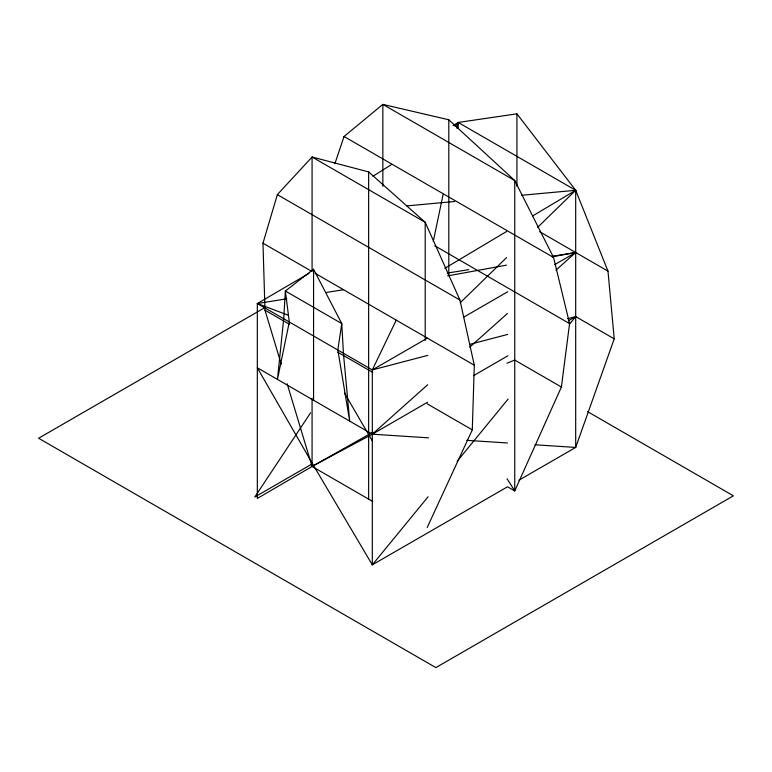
<?xml version="1.0" encoding="UTF-8"?>
<svg xmlns="http://www.w3.org/2000/svg" width="772" height="772" viewBox="0 0 772 772"><rect width="100%" height="100%" fill="white"/><g stroke="black" fill="none" stroke-linecap="round" stroke-linejoin="round"><path stroke-width="1.16" d="M427.215 527.45L472.29 429.859L474.307 365.214L459.919 300.028L425.208 222.326L368.64 171.915L312.071 157.005L277.351 194.631L262.972 243.199L264.989 310.18L281.259 364.191M428.508 437.84L372.316 434.182L257.327 367.79L313.567 465.593L372.316 564.843L507.551 486.775L514.741 490.924L561.389 387.013L569.572 323.593L553.563 257.472L514.741 180.542L448.793 119.776L382.844 104.394L344.022 136.499L334.874 163.712M433.295 241.346L443.109 194.447M456.947 128.345L458.182 122.449L516.931 113.831L575.69 190.288L607.989 271.155L614.222 338.84L575.69 447.432L518.9 480.213M428.093 496.763L372.316 564.843L372.316 369.923L396.248 320.148M310.605 412.759L254.808 497.004L310.981 464.57M455.306 126.319L458.182 122.449L575.69 190.288L575.69 447.432L534.986 444.778M457.13 461.318L508.101 399.085M569.611 323.999L575.69 316.588L614.222 338.84M454.824 125.875L458.182 122.449L458.182 128.432M460.286 302.701L506.577 257.607M537.679 227.315L575.69 190.288L521.727 195.277M308.974 273.356L257.327 303.531L257.327 498.451L313.567 465.593L372.316 434.182L427.698 384.707M469.675 347.207L507.397 313.519M555.917 270.171L575.69 252.512L551.932 256.314M313.567 269.235L285.37 291.015L283.71 318.759L277.447 379.409L289.307 321.992L285.37 291.015L341.764 323.574L343.424 353.238L349.687 421.116L337.827 350.005L341.764 323.574L313.567 269.235L313.567 400.263M372.953 176.248L391.211 164.716M453.106 125.653L458.182 122.449M444.788 268.318L506.635 231.455M532.4 216.092L575.69 190.288M265.143 307.449L38.6 438.245L435.871 667.606L733.4 495.827L587.424 411.544M286.856 298.803L257.327 303.531L372.316 369.923L427.389 338.126M463.943 317.022L507.802 291.7M554.798 264.564L575.69 252.512L552.221 256.796M372.316 434.182L427.591 402.222M473.487 375.684L507.899 355.786M568.385 320.805L575.69 316.588L567.613 318.701M372.828 432.214L312.071 466.471L287.145 383.732M506.914 363.207L514.741 360.08L561.389 387.013M372.316 369.923L427.862 355.352M469.521 344.428L507.609 334.44M447.596 275.903L506.461 265.153M325.823 292.549L343.54 289.712M447.393 273.066L468.778 269.64M406.661 205.921L454.573 201.492M466.761 440.339L507.455 442.983M257.327 303.531L288.574 315.362M553.563 257.472L344.022 136.499M539.609 231.677L607.989 271.155M434.81 245.785L569.572 323.593M277.351 194.631L459.919 300.028M262.972 243.199L312.071 271.541L312.071 157.005L425.208 222.326L425.208 340.452M315.121 273.307L474.307 365.214M264.989 310.18L289.558 324.365M337.779 352.206L372.751 372.403M427.254 403.862L472.29 429.859M372.751 501.501L312.071 466.471L312.071 398.333M507.059 478.746L514.741 490.924L514.741 180.542L382.844 104.394L382.844 186.255M344.563 393.209L372.249 440.783M516.931 113.831L516.931 186.284M448.793 119.776L448.793 275.546M368.64 171.915L368.64 499.127"/></g></svg>
